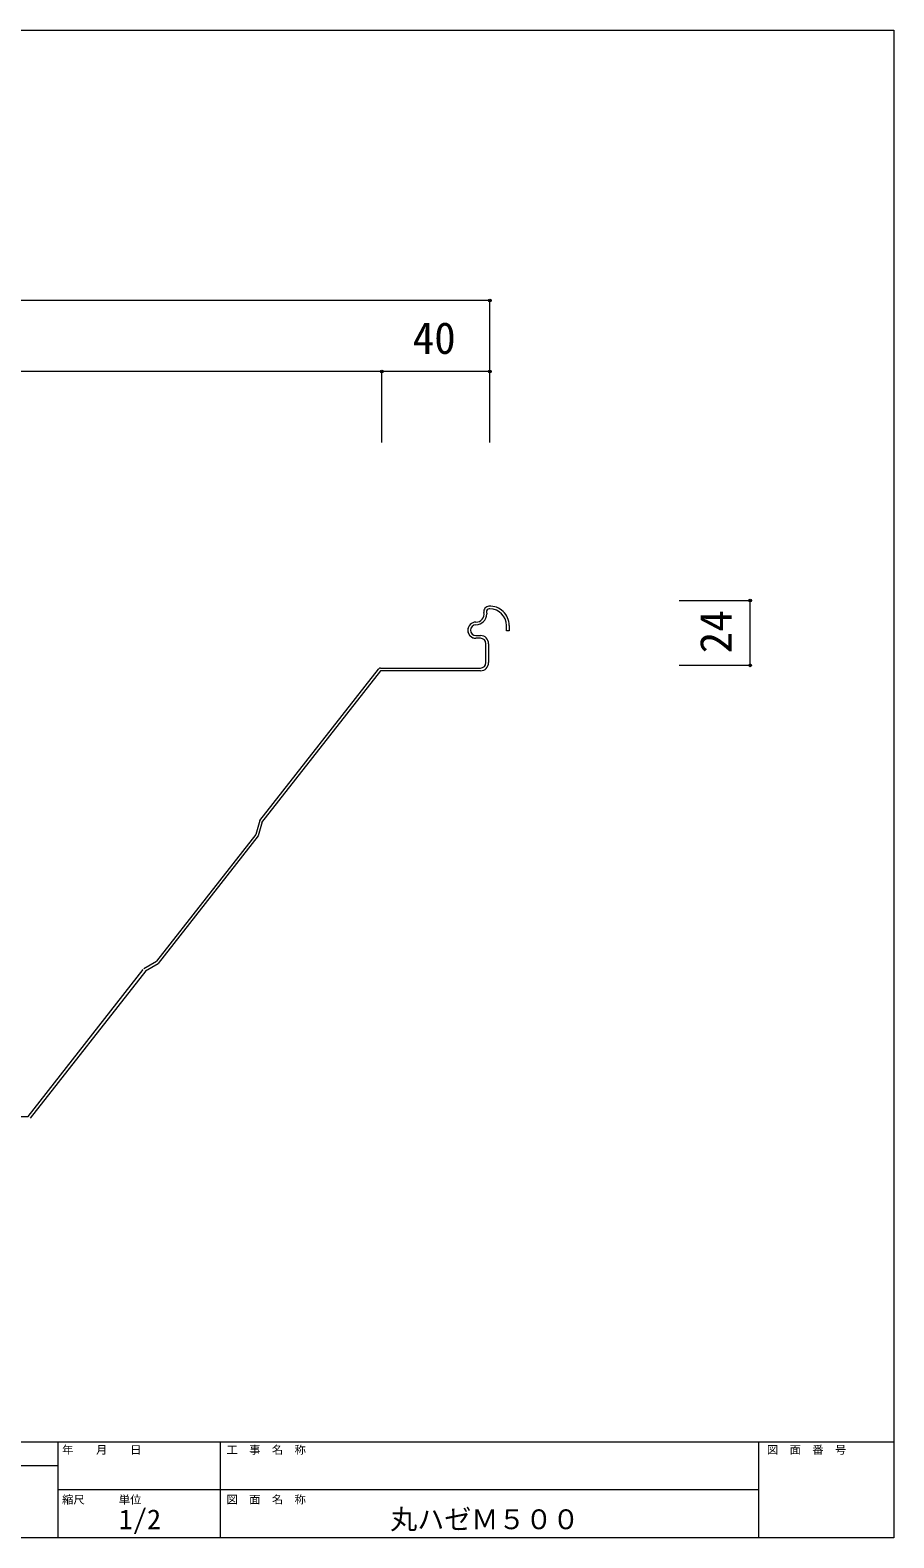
# Model space of a CAD drawing. Units: millimetres on the paper, with parts at other scales. Extents: x -200 to 198, y -140 to 139.
# Drawn here: x 38.1 to 197.9, y -139.6 to 139.4 of the extents above; entities that cross this region are included whole.
import ezdxf
from ezdxf.enums import TextEntityAlignment as Align

# ---------------------------------------------------------------- set-up
doc = ezdxf.new("R2010")
doc.units = ezdxf.units.MM
doc.header["$PDMODE"] = 32
doc.header["$PDSIZE"] = 0.5
for name, color, linetype, lineweight in [('0-1_寸法', 4, 'Continuous', 18), ('0-5_屋根', 7, 'Continuous', 18), ('F-F', 5, 'Continuous', 18)]:
    doc.layers.add(name, color=color, linetype=linetype, lineweight=lineweight)
doc.styles.add('ＭＳ ゴシック', font='')
doc.styles.get('ＭＳ ゴシック').set_extended_font_data('MS Gothic')

msp = doc.modelspace()

# ---------------------------------------------------------------- linework, layer by layer
at = {"layer": '0-1_寸法'}
for p, q in [((123.166, 89.431), (-126.834, 89.431)), ((123.166, 63.146), (123.166, 89.431)), ((123.166, 76.288), (-126.834, 76.288)), ((103.166, 63.146), (103.166, 76.288)), ((158.178, 33.897), (171.32, 33.897))]:
    msp.add_line(p, q, dxfattribs=at)
msp.add_lwpolyline([(158.178, 21.897), (171.32, 21.897), (171.32, 33.897)], dxfattribs=at)
for p in [(123.166, 89.431), (103.166, 76.288), (123.166, 76.288), (171.32, 33.897), (171.32, 21.897)]:
    msp.add_point(p, dxfattribs=at)
at = {"layer": '0-5_屋根'}
for p, q in [((122.534, 31.754), (122.566, 31.397)), ((123.166, 32.347), (123.013, 32.343)), ((120.566, 27.397), (121.416, 27.397)), ((121.416, 26.897), (120.566, 26.897)), ((122.416, 22.397), (122.416, 25.897)), ((122.916, 25.897), (122.916, 22.397)), ((80.571, -6.825), (102.522, 21.205)), ((102.916, 21.397), (121.416, 21.397)), ((80.571, -6.825), (79.817, -9.409)), ((79.817, -9.409), (61.439, -32.877)), ((59.111, -34.228), (61.439, -32.877)), ((59.444, -34.613), (61.773, -33.261)), ((59.445, -34.613), (38.066, -61.912))]:
    msp.add_line(p, q, dxfattribs=at)
for points in [[(126.716, 29.297), (126.716, 28.297), (126.216, 28.297), (126.216, 29.297)], [(121.416, 20.897), (102.916, 20.897), (80.904, -7.21)], [(81.024, -7.057), (80.27, -9.642), (61.773, -33.261)], [(-62.659, -34.381), (-41.34, -61.603), (37.672, -61.603), (58.992, -34.38)]]:
    msp.add_lwpolyline(points, dxfattribs=at)
for centre, radius, start, end in [((120.566, 31.397), 1.5, 270, 10.28), ((120.566, 31.397), 2, 270, 360), ((123.026, 31.843), 1, 93.15019, 190.28), ((123.026, 31.843), 0.5, 91.50463, 190.28), ((123.166, 29.297), 3.55, 360, 93.15019), ((123.166, 29.297), 3.05, 0, 90), ((120.566, 28.397), 1.5, 90, 180), ((120.566, 28.397), 1.5, 165.16489, 180), ((120.566, 28.397), 1.5, 180, 270), ((120.566, 28.397), 1.5, 180, 258.21299), ((120.566, 28.397), 1, 90, 180), ((120.566, 28.397), 1, 180, 270), ((121.416, 25.897), 1.5, 360, 90), ((121.416, 25.897), 1, 360, 90), ((121.416, 22.397), 1.5, 270, 0), ((121.416, 22.397), 1, 270, 0), ((102.916, 20.897), 0.5, 90, 141.93435)]:
    msp.add_arc(centre, radius, start, end, dxfattribs=at)
at = {"layer": 'F-F', "color": 7}
for p, q in [((-199.688, 139.439), (197.912, 139.439)), ((197.902, 139.449), (197.902, -139.581)), ((-199.688, -121.821), (197.912, -121.821)), ((-199.688, -121.831), (197.912, -121.831)), ((43.25, -139.581), (43.25, -121.831)), ((73.25, -121.831), (73.25, -139.581)), ((172.912, -139.581), (172.912, -121.831)), ((43.25, -126.268), (-0.888, -126.268)), ((172.912, -130.706), (43.25, -130.72))]:
    msp.add_line(p, q, dxfattribs=at)
msp.add_lwpolyline([(197.912, 139.449), (197.912, -139.581), (-199.688, -139.581)], dxfattribs=at)

# ---------------------------------------------------------------- texts
at = {"layer": '0-1_寸法', "color": 7, "style": 'ＭＳ ゴシック'}
msp.add_text('40', height=5.865, dxfattribs=at).set_placement((108.851, 77.779), align=Align.BOTTOM_LEFT)
msp.add_text('24', height=5.865, rotation=90, dxfattribs=at).set_placement((169.636, 24.115), align=Align.BOTTOM_LEFT)
at = {"layer": 'F-F', "color": 7, "style": 'ＭＳ ゴシック', "width": 1.05}
for s, height, p in [('年\u3000\u3000月\u3000\u3000日', 1.466, (43.966, -124.472)), ('工\u3000事\u3000名\u3000称', 1.466, (74.4, -124.472)), ('図\u3000面\u3000番\u3000号', 1.466, (174.422, -124.472)), ('縮尺\u3000\u3000\u3000単位', 1.466, (43.966, -133.695)), ('図\u3000面\u3000名\u3000称', 1.466, (74.4, -133.674)), ('1/2', 3.666, (54.45, -139.081))]:
    msp.add_text(s, height=height, dxfattribs=at).set_placement(p, align=Align.BOTTOM_LEFT)
at = {"layer": 'F-F', "color": 7, "style": 'ＭＳ ゴシック'}
msp.add_text('丸ハゼＭ５００', height=3.666, dxfattribs=at).set_placement((104.709, -139.081), align=Align.BOTTOM_LEFT)

doc.saveas('drawing.dxf')
